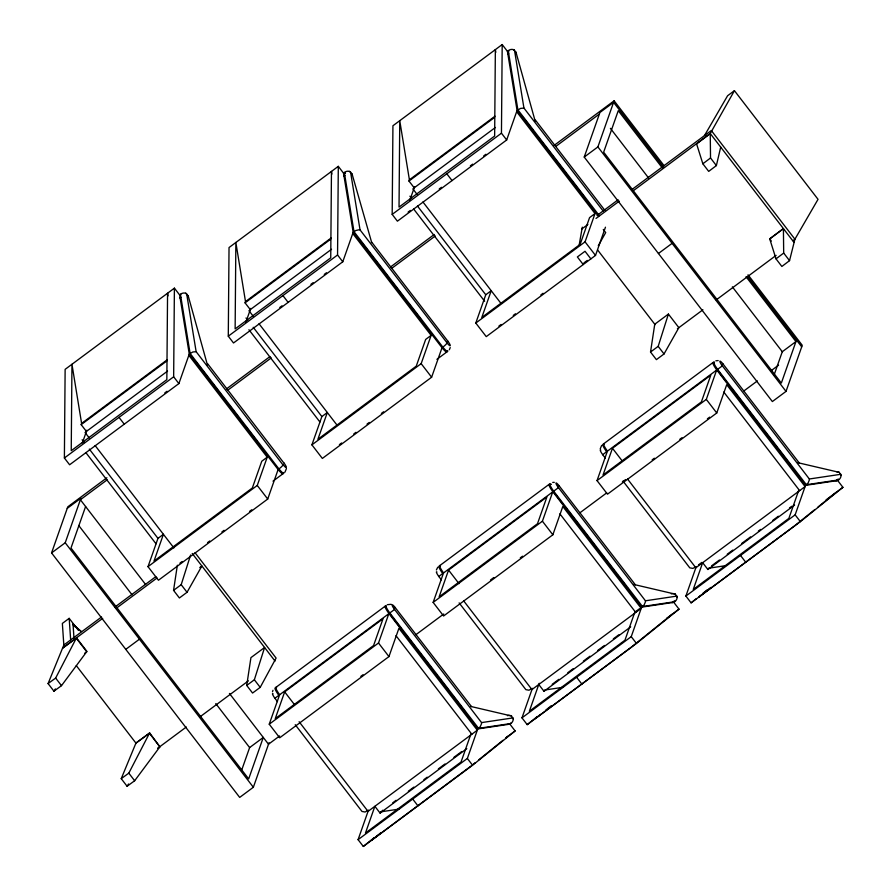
<?xml version="1.0" encoding="UTF-8"?>
<svg xmlns="http://www.w3.org/2000/svg" width="891" height="891" viewBox="0 0 891 891"><rect width="100%" height="100%" fill="white"/><g stroke="black" fill="none" stroke-linecap="round" stroke-linejoin="round"><path stroke-width="1.34" d="M207.458 365.032L188.179 295.79L185.551 293.206A5.758 5.68 41.2 0 0 180.951 293.941L179.626 294.943L189.271 354.072L178.879 383.587L69.609 464.779L64.386 457.996L65.132 369.353L174.402 288.149L179.626 294.943A4.41 0.702 53.4 0 1 180.249 295.3M178.879 383.587L173.656 376.793L174.402 288.149M343.781 173.233A4.41 0.702 53.4 0 0 343.525 173.144L344.85 172.141A5.758 5.68 41.2 0 1 349.45 171.406L352.079 173.99L371.502 241.884L448.474 342.01A5.68 0.891 53.4 0 1 450.233 345.641A5.68 0.891 53.4 0 1 447.817 343.87L360.042 229.889L358.973 229.8L355.91 230.491L353.17 232.273L342.779 261.776L233.509 342.979L228.285 336.185L229.032 247.553L338.302 166.35L343.525 173.144L353.17 232.273L442.014 347.724A8.743 1.381 53.4 0 0 446.926 351.344M342.779 261.776L337.555 254.993L338.302 166.35M535.257 121.421L515.978 52.19L513.35 49.595A5.758 5.68 41.2 0 0 508.75 50.33L507.425 51.344L517.07 110.473L506.678 139.976L397.408 221.18L392.185 214.386L392.931 125.754L502.19 44.55L507.425 51.344A4.41 0.702 53.4 0 1 508.516 52.123M506.678 139.976L501.455 133.182L502.19 44.55M371.502 242.664L371.502 241.884M286.423 468.61L284.953 472.163M600.2 448.941L601.67 445.389M199.784 567.556L201.878 565.997L187.043 592.292L179.403 597.972L173.556 590.365L177.365 565.206M246.718 685.446L250.928 657.636L264.594 647.49L254.358 679.766L246.718 685.446L252.565 693.042L260.205 687.362L276.099 658.07L195.018 552.698M579.183 245.047L582.291 227.149M650.53 352.034L654.751 324.235L668.406 314.077L678.864 327.665L664.029 353.961L656.389 359.641L650.53 352.034L658.182 346.354L668.406 314.077M696.539 143.729L702.854 163.788L708.701 171.384L716.375 165.581L720.708 147.126M789.537 260.651L783.69 253.055L783.412 228.619L769.701 238.81L776.016 258.858L781.864 266.465L789.537 260.651L794.917 239.2L818.038 199.328L734.429 90.67L727.591 95.738L704.48 135.61M81.114 631.485L73.084 624.669A267.723 265.618 -3.9 0 1 81.137 631.418M272.49 691.772L272.98 690.291M450.233 347.579L449.342 349.74M436.39 569.973L437.771 567.188M173.556 590.365L181.196 584.685L190.607 554.993M86.405 431.433L81.17 424.639L81.604 423.414L71.959 364.285L71.235 450.701L166.84 379.655L167.564 293.228L168.009 295.912M82.362 442.894L86.839 430.197M269.049 742.693L253.356 787.254L239.69 797.412L51.567 552.921L67.794 506.823L106.898 477.754M51.567 552.921L65.221 542.775L80.914 498.203L67.259 508.36M85.603 506.534L70.99 548.032L248.667 778.923L263.279 737.436L249.625 747.582L241.862 769.624M78.475 630.427L69.186 618.354L62.359 623.422L63.829 645.028L48.081 683.575L53.928 691.182L61.49 685.669L86.928 651.421L76.481 637.833L55.643 678.073L48.081 683.575M185.606 293.217L186.631 293.618L196.143 351.689L283.048 465.013A5.792 1.414 -38.9 0 1 279.451 468.532L278.115 469.524L267.723 499.038L158.453 580.23L148.006 566.654L157.963 538.376L163.421 534.31L154.009 561.052L252.342 487.978L261.765 461.237L267.222 457.172L188.836 355.309M250.304 309.634L245.07 302.84L245.504 301.603L235.859 242.475L235.135 328.902L330.739 257.844L331.463 171.428L331.909 174.113M245.816 322.364L250.727 308.397M148.006 566.654L257.265 485.45L267.656 455.947M447.082 343.002L446.948 343.213A5.792 1.414 -38.9 0 1 443.35 346.733L442.014 347.724L431.623 377.227L322.353 458.431L311.906 444.854L321.863 416.576L327.32 412.511L317.909 439.252L416.242 366.168L425.664 339.426L431.121 335.372L352.736 233.498M414.192 187.823L408.969 181.04L409.403 179.804L399.758 120.675L399.034 207.102L494.639 136.045L495.363 49.629L495.808 52.313M409.715 200.564L414.627 186.598M299.109 721.71L368.039 811.378L477.309 730.186L398.912 628.311L388.955 656.589L279.696 737.793L269.238 724.205L279.629 694.702A8.743 1.381 53.4 0 1 276.6 687.496M284.663 691.873L275.252 718.614L373.585 645.529L383.007 618.788L284.663 691.873L294.308 704.413M311.906 444.854L421.165 363.651L431.556 334.147M605.457 227.205L595.511 255.427L486.252 336.631L475.794 323.043L485.762 294.765L491.219 290.711L481.808 317.452L580.141 244.368L589.564 217.627L595.021 213.573L516.635 111.698M269.238 724.205L378.508 643.001L388.899 613.498A8.743 1.381 53.4 0 1 385.859 606.292M748.017 274.818L802.256 345.296L786.018 391.394L772.363 401.551L584.229 157.061L599.921 112.5L613.587 102.354L663.583 167.319M463.665 600.857L531.938 689.578L641.208 608.375L562.811 506.511L552.854 534.789L443.595 615.993L433.137 602.405L443.529 572.902A8.743 1.381 53.4 0 1 440.499 565.696M448.563 570.073L439.14 596.814L537.485 523.73L546.896 496.989L448.563 570.073L459.01 583.65M584.229 157.061L597.894 146.915L614.122 100.817L664.129 165.782M509.763 723.726A4.41 0.702 53.4 0 1 509.897 724.149L515.121 730.943L472.575 765.246L363.305 846.45L358.082 839.656L368.473 810.153L365.043 812.013L361.991 811.456L295.222 724.695M470.905 734.028L461.059 761.994L365.455 833.052L374.866 806.31L380.089 813.093L382.751 810.22M475.794 323.043L585.064 241.851L595.455 212.336M433.137 602.405L542.407 521.202L552.799 491.698A8.743 1.381 53.4 0 1 549.224 484.281M358.082 839.656L467.352 758.453L477.743 728.949L480.193 726.789L481.474 723.793L481.552 722.601L393.822 608.486A5.68 0.891 53.4 0 1 392.062 604.844A5.68 0.891 53.4 0 1 394.468 606.626L471.495 706.619L511.523 715.985L513.238 719.048A5.758 5.591 4.7 0 1 511.245 723.169L509.897 724.149L477.743 728.949L388.899 613.498M716.375 165.581L710.528 157.974L710.25 133.539L734.429 90.67M627.565 479.057L695.838 567.779L805.096 486.575L726.711 384.712L716.754 412.99L607.495 494.182L597.037 480.605L607.428 451.102A8.743 1.381 53.4 0 1 604.388 443.885M612.462 448.262L603.04 475.003L701.384 401.93L710.795 375.189L612.462 448.262L622.107 460.803M673.663 601.926A4.41 0.702 53.4 0 1 673.796 602.349L679.02 609.143L636.475 643.447L527.205 724.65L521.981 717.856L532.373 688.353L528.942 690.213L525.879 689.656L459.121 602.895M539.2 683.274L529.354 711.241L624.959 640.195L634.804 612.228M538.765 684.5L543.989 691.293L544.423 690.068L563.19 687.262M597.037 480.605L706.307 399.402L716.698 369.899A8.743 1.381 53.4 0 1 712.978 363.606A8.743 1.381 53.4 0 1 714.448 363.261M521.981 717.856L631.24 636.653L641.631 607.15L644.093 604.989L645.374 601.993L645.452 600.79L557.721 486.686A5.68 0.891 53.4 0 1 555.962 483.045A5.68 0.891 53.4 0 1 558.367 484.827L635.383 584.819L675.423 594.186L677.138 597.248A5.758 5.591 4.7 0 1 675.144 601.369M837.295 479.558A4.41 0.702 53.4 0 1 837.696 480.55L842.919 487.332L800.374 521.647L691.104 602.851L685.881 596.057L696.272 566.553M774.067 375.066L782.287 351.733L795.953 341.576L746.034 276.7M798.704 490.418L788.858 518.395L693.254 589.441L702.665 562.7L707.888 569.494L708.323 568.269L725.742 565.662M795.953 341.576L781.34 383.074L603.653 152.172L618.265 110.673L662.269 167.853M685.881 596.057L795.14 514.853L805.531 485.35L807.992 483.189L809.273 480.182L809.351 478.99L721.61 364.876A5.68 0.891 53.4 0 1 719.861 361.245A5.68 0.891 53.4 0 1 722.267 363.016L799.283 463.019L839.322 472.375L841.037 475.449A5.758 5.591 4.7 0 1 839.044 479.558L837.696 480.55L805.531 485.35L716.698 369.899M121.243 778.656L135.933 743.105L149.643 732.914L159.89 746.847L134.652 780.75L127.09 786.263L121.243 778.656L128.805 773.143L149.643 732.914M598.284 245.738L605.702 232.584L603.285 229.455M53.928 691.182L55.409 688.91M127.09 786.263L128.571 783.98M283.795 462.897L207.603 363.695M447.783 341.019L447.07 341.621M277.48 701.629L274.94 698.332L276.076 697.397L394.513 609.477M441.379 579.829L438.84 576.533L439.976 575.597L558.412 487.678M605.279 458.03L602.739 454.733L603.864 453.797L722.311 365.878M363.305 846.45L373.942 837.874M380.78 832.795L371.202 840.514L471.061 766.037M473.188 764.322L475.315 762.607M478.512 760.034L502.981 740.31M506.166 737.737L508.293 736.022M527.205 724.65L536.783 716.932M540.414 714.426L535.101 718.714L630.705 647.668L672.193 614.211M545.737 710.138L551.05 705.85M691.104 602.851L696.428 598.552M702.81 593.406L707.064 589.976M710.695 587.481L699.001 596.914L794.605 525.857L814.82 509.563M818.005 506.99L836.092 492.411M695.437 567.166L692.842 568.402L689.779 567.845L623.021 481.095M696.55 143.919L710.25 133.539L793.87 242.196M702.854 163.788L710.528 157.974M769.713 239L783.412 228.619M776.016 258.858L783.69 253.055M81.604 423.414L167.207 359.797M245.504 301.603L331.107 237.997M409.403 179.804L495.006 116.186M81.17 424.639L166.773 361.022M245.07 302.84L330.672 239.222M408.969 181.04L494.572 117.423M86.149 431.623L167.553 371.124M250.048 309.812L331.53 249.268M413.947 188.012L495.429 127.458M64.386 457.996L173.656 376.793M228.285 336.185L337.555 254.993M392.185 214.386L501.455 133.182M164.813 392.909L167.029 391.249M279.796 307.451L282.013 305.802M310.926 284.318L313.142 282.67M324.257 274.406L326.485 272.757M408.111 212.091L410.339 210.432M439.241 188.959L441.468 187.299M470.37 165.826L472.598 164.167M483.713 155.903L485.94 154.254M226.448 388.921L270.018 356.534M390.681 266.866L434.251 234.489M553.79 145.645L614.122 100.817M107.165 479.837L80.379 499.74L145.667 584.596M227.706 390.247L271.232 357.904M391.784 268.314L435.309 235.97M555.85 146.38L599.387 114.037M597.07 215.433L618.142 199.773M632.554 189.059L711.308 130.543L794.917 239.2L792.968 240.648M581.589 229.154L587.893 224.465M596.012 218.44L619.301 201.132M632.61 191.242L710.25 133.539M273.002 481.151L283.037 473.689M436.902 359.351L446.937 351.889M63.829 645.028L101.541 616.995M114.85 607.105L155.88 576.611M102.699 618.354L62.771 648.024L76.281 638.179L86.728 651.767L84.656 653.281M116.008 608.464L157.05 577.969M179.926 563.145L182.143 561.497M207.547 542.608L209.764 540.971M221.915 531.938L224.12 530.301M249.536 511.412L251.752 509.763M339.404 444.62L341.621 442.983M353.772 433.95L355.977 432.302M367.025 424.094L369.242 422.457M381.393 413.424L383.598 411.776M498.882 326.106L501.098 324.469M513.249 315.436L515.455 313.788M540.87 294.899L543.087 293.262M583.961 262.878L587.28 260.417M125.765 649.361L139.43 639.203M658.438 253.501L672.092 243.354M677.405 328.746L702.921 309.79M716.23 299.899L776.117 255.383M157.985 748.061L186.308 727.011M199.617 717.121L248.422 680.858M275.787 687.462L385.046 606.259M439.686 565.662L548.945 484.459M603.586 443.852L712.845 362.659M279.663 735.933L268.503 744.23L229.433 693.454M415.841 634.737L443.74 613.999M579.907 512.804L606.704 492.89M743.985 390.871L757.383 380.914M770.771 370.957L778.589 365.154M360.833 676.358L363.049 674.71M490.484 580.008L493.792 577.546M520.311 557.833L522.527 556.196M622.33 482.02L625.649 479.558M652.167 459.845L654.373 458.208M679.788 439.319L682.005 437.681M707.409 418.792L709.626 417.155M634.949 612.117L639.404 608.809M698.499 564.894L701.841 562.41M392.753 802.78L396.094 800.307M408.323 791.219L413.881 787.087M423.882 779.647L427.223 777.175M438.339 768.911L445.01 763.955M453.898 757.339L461.683 751.558M552.208 684.288L558.88 679.321M567.767 672.716L573.325 668.584M583.338 661.155L590.009 656.188M597.783 650.408L604.454 645.452M613.353 638.847L618.911 634.715M711.664 565.785L719.438 560.005M727.223 554.224L732.781 550.092M741.68 543.477L750.567 536.872M758.352 531.081L760.58 529.432M772.809 520.344L778.366 516.212M789.482 507.948L791.698 506.3M380.089 813.093L466.806 748.652M543.989 691.293L630.705 626.852M707.888 569.494L794.605 505.052M506.077 737.67L515.121 730.943M666.635 618.343L679.02 609.143M826.091 499.851L842.919 487.332M135.933 743.105L149.443 733.26L159.89 746.847L157.818 748.362M675.144 601.358L673.796 602.349L641.631 607.15L552.799 491.698M387.34 604.688L391.16 604.31M715.863 360.799L718.191 360.565M809.351 478.99L840.915 474.279L841.037 475.449M645.452 600.79L677.015 596.079L677.138 597.248M481.552 722.601L513.116 717.89L513.238 719.048M380.524 811.868L399.291 809.073M552.732 482.41L554.291 482.365M723.013 363.884L722.857 363.896A5.792 1.414 -38.9 0 0 722.478 363.974M559.114 485.684L558.958 485.695A5.792 1.414 -38.9 0 0 558.122 485.94M395.214 607.495L395.058 607.495A5.792 1.414 -38.9 0 0 394.223 607.74M603.374 211.312L523.941 108.078L520.567 108.401L517.07 110.473L598.674 216.524M196.143 351.689L192.768 352.001L189.271 354.072L278.115 469.524A8.743 1.381 53.4 0 0 283.026 473.143M797.735 462.529L799.283 463.019M633.835 584.329L635.383 584.819M349.495 171.417L350.519 171.818L360.042 229.889M513.35 49.595L514.419 50.019M470.593 706.251L471.495 706.619M839.322 472.375L838.988 472.208A5.803 5.602 -73.6 0 0 836.738 471.796M675.423 594.186L675.088 594.007A5.803 5.602 -73.6 0 0 671.313 593.874M511.523 715.985L511.189 715.818A5.803 5.602 -73.6 0 0 507.413 715.673M283.182 464.801L283.917 465.67A5.68 0.891 53.4 0 0 286.334 467.452A5.68 0.891 53.4 0 0 284.574 463.81L283.884 462.819M769.701 238.81L771.316 241.082M747.482 276.355L801.711 346.833M610.402 128.349L648.603 178M732.369 286.857L782.432 351.912M597.894 146.915L786.018 391.394M535.402 120.085L604.9 210.399M599.12 215.41L517.894 109.849L508.249 50.72A4.41 0.702 53.4 0 1 508.872 51.077M523.006 117.4L533.152 130.576M538.22 137.169L550.894 153.642M552.587 155.836L554.28 158.041M555.973 160.235L566.108 173.411M571.176 180.004L583.861 196.477M717.155 369.698L726.455 381.782M731.522 388.376L744.197 404.848M746.736 408.145L759.41 424.617M764.478 431.199L777.152 447.672M778.845 449.877L792.366 467.441M723.782 392.051L799.639 490.64M597.638 250.003L655.074 324.647M585.064 241.851L595.511 255.427M706.307 399.402L716.754 412.99M795.14 514.853L800.374 521.647M590.867 258.88L585.019 251.273L577.379 256.953L583.226 264.56M658.182 346.354L664.029 353.961M446.814 173.79L452.049 180.583M740.51 555.449L745.734 562.243M412.834 188.847L417.044 194.316M422.947 201.99L500.865 303.252M409.893 196.187L411.586 198.381M417.478 206.044L485.762 294.765M413.658 209.017L484.648 301.269M359.953 240.303L370.099 253.478M371.792 255.672L373.474 257.878M375.167 260.072L387.841 276.544M392.92 283.138L403.055 296.313M408.123 302.907L420.808 319.379M553.255 491.509L563.402 504.685M565.094 506.879L566.776 509.073M568.469 511.278L578.615 524.454M583.683 531.036L596.357 547.519M601.425 554.102L614.099 570.574M617.485 574.973L625.939 585.955M627.62 588.149L629.313 590.343M559.882 513.851L635.74 612.44M421.165 363.651L431.623 377.227M542.407 521.202L552.854 534.789M631.24 636.653L636.475 643.447M282.915 295.589L288.149 302.383M576.611 677.26L581.834 684.043M248.934 310.647L253.144 316.116M259.047 323.789L336.965 425.052M245.994 317.987L247.687 320.181M253.222 327.287L321.863 416.576M248.923 329.726L319.902 421.978M190.986 355.52L192.679 357.714M196.9 363.205L210.421 380.78M212.96 384.066L222.26 396.15M223.942 398.344L225.635 400.538M229.867 406.029L240.002 419.215M241.695 421.41L243.388 423.604M245.07 425.798L256.909 441.179M389.356 613.309L401.195 628.678M405.416 634.169L415.562 647.356M417.244 649.55L418.937 651.744M420.63 653.938L433.304 670.411M434.997 672.616L436.679 674.81M438.372 677.004L448.518 690.18M453.586 696.773L466.26 713.245M395.983 635.662L471.84 734.24M257.265 485.45L267.723 499.038M378.508 643.001L388.955 656.589M467.352 758.453L472.575 765.246M119.026 417.389L124.25 424.183M412.711 799.06L417.946 805.854M192.233 553.456L275.041 661.077M85.035 432.447L89.245 437.926M95.148 445.589L173.879 547.898M82.106 439.798L84.255 442.493M89.323 449.086L157.963 538.376M85.87 452.628L156.014 543.777M181.196 584.685L187.043 592.292M254.358 679.766L260.205 687.362M78.709 525.478L132.013 594.754M215.778 703.6L249.625 747.582M65.221 542.775L253.356 787.254M75.557 627.342L73.017 624.045L73.986 638.179M76.281 665.588L136.245 743.517M55.643 678.073L61.49 685.669M128.805 773.143L134.652 780.75M602.739 454.733L602.049 453.742A5.68 0.891 53.4 0 1 600.812 450.122M438.84 576.533L438.149 575.541A5.68 0.891 53.4 0 1 436.913 571.922M274.94 698.332L274.25 697.341A5.68 0.891 53.4 0 1 273.025 693.733M515.978 52.19L516.045 52.524A5.803 5.235 -17.1 0 1 515.967 53.972M352.079 173.99L352.145 174.335A5.803 5.235 -17.1 0 1 352.157 175.048M188.179 295.79L188.246 296.135A5.803 5.235 -17.1 0 1 188.268 296.848M514.463 50.052L523.941 108.078M69.186 618.354L70.656 639.95M442.704 573.514A8.743 1.381 53.4 0 1 439.664 566.308M551.373 484.448A8.743 1.381 53.4 0 0 549.914 484.793A8.743 1.381 53.4 0 0 553.623 491.086L642.467 606.526L674.632 601.737A4.41 0.702 53.4 0 0 674.22 600.746M606.604 451.715A8.743 1.381 53.4 0 1 603.563 444.509M714.493 362.069A8.743 1.381 53.4 0 0 717.522 369.275L806.366 484.726L838.52 479.926A4.41 0.702 53.4 0 0 838.119 478.946M278.805 695.314A8.743 1.381 53.4 0 1 275.764 688.108M386.148 605.468A8.743 1.381 53.4 0 0 389.735 612.885L478.567 728.337L510.732 723.537A4.41 0.702 53.4 0 0 510.588 723.113M283.85 472.531A8.743 1.381 53.4 0 1 278.939 468.911L190.106 353.46L180.45 294.331A4.41 0.702 53.4 0 1 180.706 294.42M447.75 350.731A8.743 1.381 53.4 0 1 442.838 347.111L353.994 231.66L344.349 172.531A4.41 0.702 53.4 0 1 345.452 173.311M509.095 723.782L508.26 724.394L509.095 723.782M672.995 601.971L672.159 602.594L672.995 601.971M836.894 480.171L836.059 480.795L836.894 480.171M180.795 297.416L180.116 297.95L180.795 297.416M344.694 175.616L344.015 176.151L344.694 175.616M508.594 53.816L507.915 54.34L508.594 53.816"/></g></svg>
